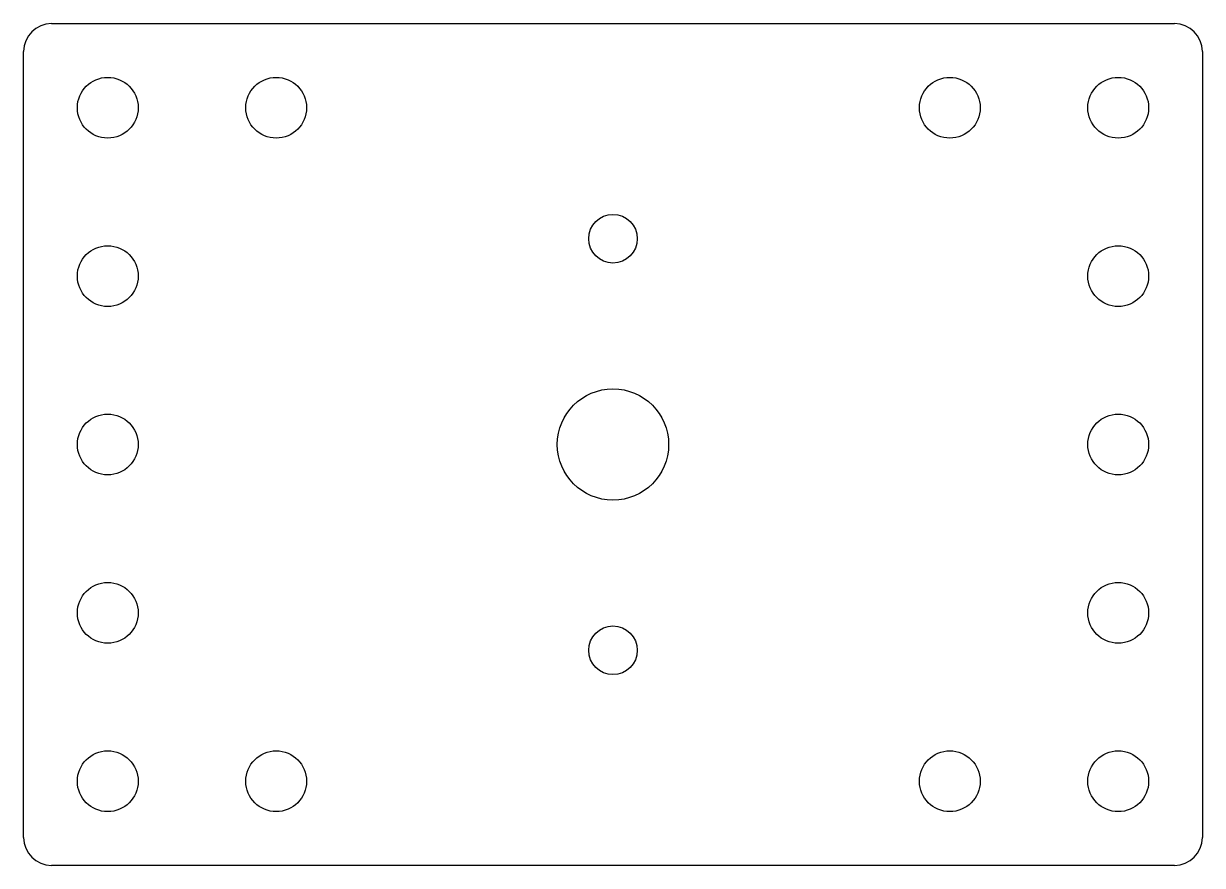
# Model space of a CAD drawing. Header units: millimetres. Extents: x 193.3 to 256.3, y 212.3 to 257.3.
import ezdxf

# ---------------------------------------------------------------- set-up
doc = ezdxf.new("R2010")
doc.units = ezdxf.units.MM
doc.layers.add('Default', color=7, linetype='Continuous')

msp = doc.modelspace()

# ---------------------------------------------------------------- linework, layer by layer
at = {"layer": 'Default', "color": 7, "linetype": 'Continuous'}
for p, q in [((194.757, 257.268), (254.757, 257.268)), ((193.257, 213.768), (193.257, 255.768)), ((256.257, 255.768), (256.257, 213.768)), ((254.757, 212.268), (194.757, 212.268))]:
    msp.add_line(p, q, dxfattribs=at)
for centre, radius in [((197.757, 252.768), 1.625), ((206.757, 252.768), 1.625), ((242.757, 252.768), 1.625), ((251.757, 252.768), 1.625), ((224.757, 245.768), 1.3), ((197.757, 243.768), 1.625), ((251.757, 243.768), 1.625), ((224.757, 234.768), 2.975), ((197.757, 234.768), 1.625), ((251.757, 234.768), 1.625), ((197.757, 225.768), 1.625), ((251.757, 225.768), 1.625), ((224.757, 223.768), 1.3), ((197.757, 216.768), 1.625), ((206.757, 216.768), 1.625), ((242.757, 216.768), 1.625), ((251.757, 216.768), 1.625)]:
    msp.add_circle(centre, radius, dxfattribs=at)
for centre, start, end in [((194.757, 255.768), 90, 180), ((254.757, 255.768), 0, 90), ((194.757, 213.768), 180, 270), ((254.757, 213.768), 270, 0)]:
    msp.add_arc(centre, 1.5, start, end, dxfattribs=at)

doc.saveas('drawing.dxf')
